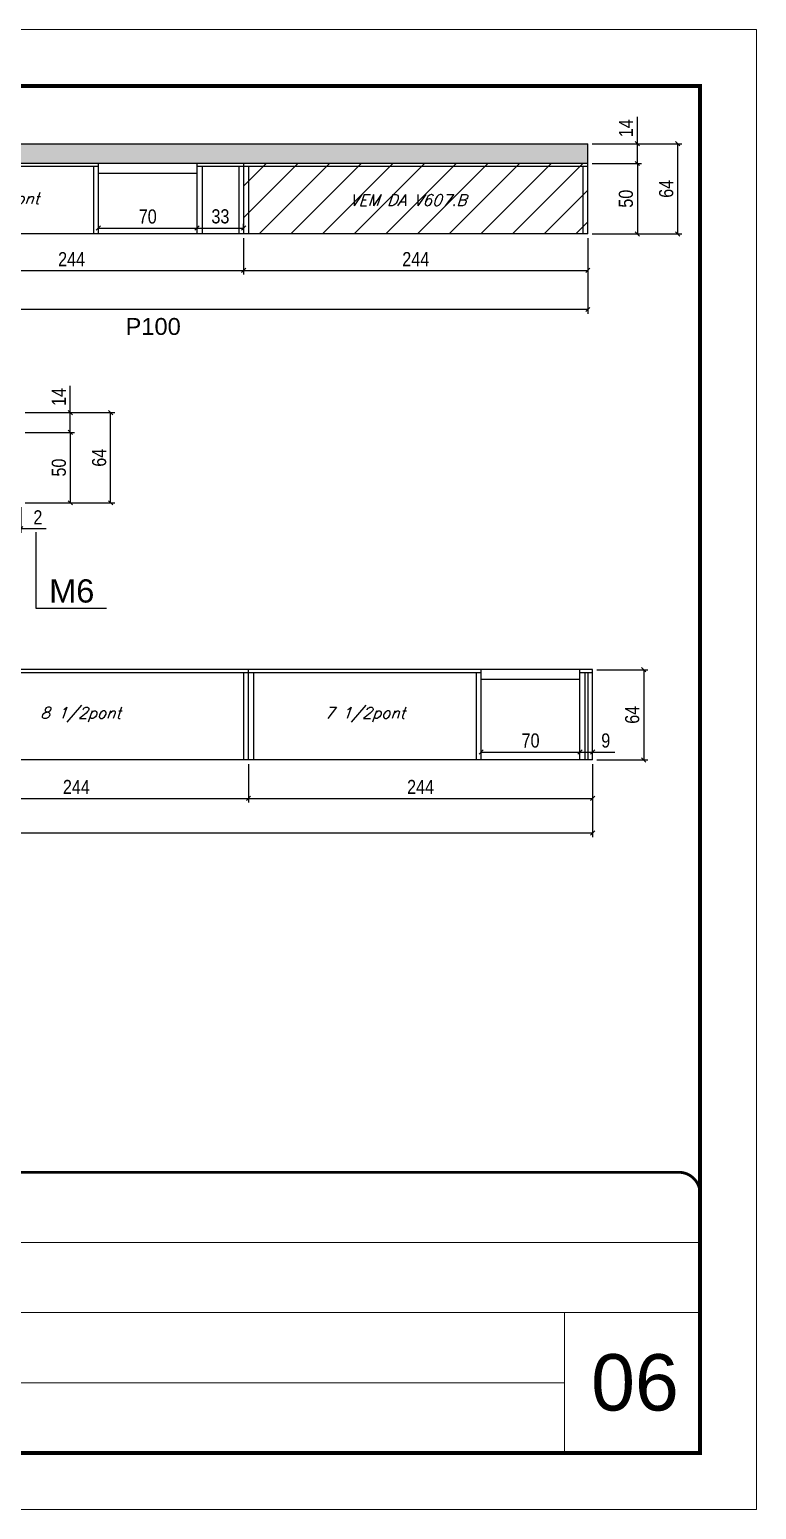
# Model space of a CAD drawing. Extents: x 3309 to 9590, y -2522 to 14608.
# Drawn here: x 5878 to 6393, y 12409 to 13459 of the extents above; entities that cross this region are included whole.
import ezdxf

# ---------------------------------------------------------------- set-up
doc = ezdxf.new("R2010")
doc.units = 0
doc.linetypes.add('CONTINUO', pattern=[0])
doc.linetypes.add('DASHED', pattern=[0.75, 0.5, -0.25])
for name, color, linetype in [('5', 5, 'Continuous'), ('COTA', 241, 'Continuous'), ('NOMENCLATURA', 7, 'Continuous'), ('Painéis', 200, 'Continuous'), ('SARR_2.2x7', 40, 'Continuous'), ('SARR_3.5x7', 81, 'Continuous'), ('texto', 7, 'Continuous')]:
    doc.layers.add(name, color=color, linetype=linetype)
for name, color, linetype, lineweight in [('CARIMBO', 255, 'Continuous', 9), ('Folhas', 255, 'Continuous', 9), ('Hachura', 251, 'Continuous', 9), ('SARRAFO DE PRESSAO', 251, 'DASHED', 9)]:
    doc.layers.add(name, color=color, linetype=linetype, lineweight=lineweight)
doc.styles.add('ARIAL', font='arial.ttf')
doc.styles.add('COTA TECNICA', font='techl___.ttf', dxfattribs={"height": 10})
doc.styles.add('Romans', font='romans.shx')
doc.styles.get("Standard").update_dxf_attribs({"font": 'arial.ttf'})
doc.dimstyles.new('PAINEL', dxfattribs={"dimtxt": 10, "dimasz": 3, "dimexe": 3, "dimexo": 3, "dimgap": 3, "dimtad": 1, "dimdec": 1, "dimzin": 12, "dimdsep": 46, "dimtxsty": 'COTA TECNICA', "dimblk1": 'OBLIQUE', "dimblk2": 'OBLIQUE', "dimsah": 1, "dimcen": 0.9, "dimclrd": 4, "dimclre": 4, "dimclrt": 240, "dimadec": 1, "dimazin": 3, "dimtfac": 1, "dimtdec": 1, "dimtmove": 0, "dimatfit": 3, "dimfxl": 1, "dimtolj": 1, "dimtzin": 12, "dimarcsym": 0})

# ---------------------------------------------------------------- blocks, each defined once
blk = doc.blocks.new('9999999999')
at = {"color": 30, "linetype": 'CONTINUO'}
for p, q in [((98564.6, 34379.6), (99584, 34379.6)), ((98564.6, 34329.8), (99488, 34329.8)), ((99584, 34329.8), (99488, 34329.8)), ((99488, 34329.8), (99488, 34230.2)), ((98564.6, 34280), (99488, 34280))]:
    blk.add_line(p, q, dxfattribs=at)
at = {"color": 30, "linetype": 'CONTINUO', "const_width": 2}
blk.add_lwpolyline([(99584, 34230.2), (99584, 34414.4, 0.414214), (99569, 34429.4), (98229, 34429.4, 0.414214), (98214, 34414.4), (98214, 34245.2, 0.414214), (98229, 34230.2), (99584, 34230.2)], format="xyb", dxfattribs=at)
at = {"layer": 'Folhas'}
blk.add_lwpolyline([(98139, 34190.2), (99624, 34190.2), (99624, 35240.2), (98139, 35240.2)], close=True, dxfattribs=at)
at = {"layer": 'Folhas', "color": 30, "const_width": 3}
blk.add_lwpolyline([(98214, 34230.2), (99584, 34230.2), (99584, 35200.2), (98214, 35200.2)], close=True, dxfattribs=at)
blk = doc.blocks.new('_Oblique')
at = {"color": 0, "linetype": 'ByBlock', "lineweight": -2}
blk.add_line((-0.5, -0.5), (0.5, 0.5), dxfattribs=at)
blk = doc.blocks.new('*D1446')
at = {"layer": 'COTA', "color": 4, "linetype": 'ByBlock', "lineweight": -2, "transparency": 16777216}
for p, q in [((5297.4, 13311.3), (5297.4, 13257.7)), ((6273.4, 13311.3), (6273.4, 13257.7)), ((6273.4, 13260.7), (5297.4, 13260.7))]:
    blk.add_line(p, q, dxfattribs=at)
at = {"layer": 'Defpoints', "color": 0, "linetype": 'ByBlock', "transparency": 16777216}
for p in [(5297.4, 13314.3), (6273.4, 13314.3), (5297.4, 13260.7)]:
    blk.add_point(p, dxfattribs=at)
at = {"layer": 'COTA', "color": 4, "linetype": 'ByBlock', "lineweight": -2, "transparency": 16777216, "xscale": 3, "yscale": 3, "zscale": 3, "rotation": 180}
blk.add_blockref('_Oblique', (5297.4, 13260.7), dxfattribs=at)
at = {"layer": 'COTA', "color": 4, "linetype": 'ByBlock', "lineweight": -2, "transparency": 16777216, "xscale": 3, "yscale": 3, "zscale": 3}
blk.add_blockref('_Oblique', (6273.4, 13260.7), dxfattribs=at)
at = {"layer": 'COTA', "color": 240, "linetype": 'ByBlock', "transparency": 16777216, "insert": (5785.4, 13268.8), "char_height": 10, "attachment_point": 5, "style": 'COTA TECNICA'}
blk.add_mtext('\\A1;976', dxfattribs=at)
blk = doc.blocks.new('*D1447')
at = {"layer": 'COTA', "color": 4, "lineweight": -2, "transparency": 16777216}
for p, q in [((5785.4, 13311.3), (5785.4, 13285.4)), ((6029.4, 13311.3), (6029.4, 13285.4)), ((5785.4, 13288.4), (6029.4, 13288.4))]:
    blk.add_line(p, q, dxfattribs=at)
at = {"layer": 'Defpoints', "color": 0, "transparency": 16777216}
for p in [(5785.4, 13314.3, 0), (6029.4, 13314.3, 0), (6029.4, 13288.4)]:
    blk.add_point(p, dxfattribs=at)
at = {"layer": 'COTA', "color": 4, "lineweight": -2, "transparency": 16777216, "xscale": 3, "yscale": 3, "zscale": 3, "rotation": 180}
blk.add_blockref('_Oblique', (5785.4, 13288.4), dxfattribs=at)
at = {"layer": 'COTA', "color": 4, "lineweight": -2, "transparency": 16777216, "xscale": 3, "yscale": 3, "zscale": 3}
blk.add_blockref('_Oblique', (6029.4, 13288.4), dxfattribs=at)
at = {"layer": 'COTA', "color": 240, "transparency": 16777216, "insert": (5907.4, 13296.4), "char_height": 10, "attachment_point": 5, "style": 'COTA TECNICA'}
blk.add_mtext('\\A1;244', dxfattribs=at)
blk = doc.blocks.new('*D1448')
at = {"layer": 'COTA', "color": 4, "lineweight": -2, "transparency": 16777216}
for p, q in [((6029.4, 13311.3), (6029.4, 13285.4)), ((6273.4, 13311.3), (6273.4, 13285.4)), ((6029.4, 13288.4), (6273.4, 13288.4))]:
    blk.add_line(p, q, dxfattribs=at)
at = {"layer": 'Defpoints', "color": 0, "transparency": 16777216}
for p in [(6029.4, 13314.3), (6273.4, 13314.3), (6273.4, 13288.4)]:
    blk.add_point(p, dxfattribs=at)
at = {"layer": 'COTA', "color": 4, "lineweight": -2, "transparency": 16777216, "xscale": 3, "yscale": 3, "zscale": 3, "rotation": 180}
blk.add_blockref('_Oblique', (6029.4, 13288.4), dxfattribs=at)
at = {"layer": 'COTA', "color": 4, "lineweight": -2, "transparency": 16777216, "xscale": 3, "yscale": 3, "zscale": 3}
blk.add_blockref('_Oblique', (6273.4, 13288.4), dxfattribs=at)
at = {"layer": 'COTA', "color": 240, "transparency": 16777216, "insert": (6151.4, 13296.4), "char_height": 10, "attachment_point": 5, "style": 'COTA TECNICA'}
blk.add_mtext('\\A1;244', dxfattribs=at)
blk = doc.blocks.new('*D1449')
at = {"layer": 'COTA', "color": 4, "lineweight": -2, "transparency": 16777216}
for p, q in [((5874.4, 13173.5), (5909.5, 13173.5)), ((5906.5, 13173.5), (5906.5, 13123.5)), ((5874.4, 13123.5), (5909.5, 13123.5))]:
    blk.add_line(p, q, dxfattribs=at)
at = {"layer": 'Defpoints', "color": 0, "transparency": 16777216}
for p in [(5871.4, 13173.5, 0), (5871.4, 13123.5, 0), (5906.5, 13123.5)]:
    blk.add_point(p, dxfattribs=at)
at = {"layer": 'COTA', "color": 4, "lineweight": -2, "transparency": 16777216, "xscale": 3, "yscale": 3, "zscale": 3}
for p, rotation in [((5906.5, 13173.5), 90), ((5906.5, 13123.5), 270)]:
    blk.add_blockref('_Oblique', p, dxfattribs=dict(at, rotation=rotation))
at = {"layer": 'COTA', "color": 240, "transparency": 16777216, "insert": (5898.4, 13148.5), "char_height": 10, "attachment_point": 5, "rotation": 90, "style": 'COTA TECNICA'}
blk.add_mtext('\\A1;50', dxfattribs=at)
blk = doc.blocks.new('*D1450')
at = {"layer": 'COTA', "color": 4, "lineweight": -2, "transparency": 16777216}
for p, q in [((5906.5, 13187.5), (5906.5, 13206.6)), ((5874.4, 13187.5), (5909.5, 13187.5)), ((5906.5, 13173.5), (5906.5, 13187.5)), ((5874.4, 13173.5), (5909.5, 13173.5))]:
    blk.add_line(p, q, dxfattribs=at)
at = {"layer": 'Defpoints', "color": 0, "transparency": 16777216}
for p in [(5871.4, 13187.5, 0), (5906.5, 13187.5), (5871.4, 13173.5, 0)]:
    blk.add_point(p, dxfattribs=at)
at = {"layer": 'COTA', "color": 4, "lineweight": -2, "transparency": 16777216, "xscale": 3, "yscale": 3, "zscale": 3}
for p, rotation in [((5906.5, 13187.5), 90), ((5906.5, 13173.5), 270)]:
    blk.add_blockref('_Oblique', p, dxfattribs=dict(at, rotation=rotation))
at = {"layer": 'COTA', "color": 240, "transparency": 16777216, "insert": (5898.4, 13198.6), "char_height": 10, "attachment_point": 5, "rotation": 90, "style": 'COTA TECNICA'}
blk.add_mtext('\\A1;14', dxfattribs=at)
blk = doc.blocks.new('*D1451')
at = {"layer": 'COTA', "color": 4, "lineweight": -2, "transparency": 16777216}
for p, q in [((5874.4, 13187.5), (5938.1, 13187.5)), ((5935.1, 13123.5), (5935.1, 13187.5)), ((5874.4, 13123.5), (5938.1, 13123.5))]:
    blk.add_line(p, q, dxfattribs=at)
at = {"layer": 'Defpoints', "color": 0, "transparency": 16777216}
for p in [(5871.4, 13187.5, 0), (5935.1, 13187.5), (5871.4, 13123.5, 0)]:
    blk.add_point(p, dxfattribs=at)
at = {"layer": 'COTA', "color": 4, "lineweight": -2, "transparency": 16777216, "xscale": 3, "yscale": 3, "zscale": 3}
for p, rotation in [((5935.1, 13187.5), 90), ((5935.1, 13123.5), 270)]:
    blk.add_blockref('_Oblique', p, dxfattribs=dict(at, rotation=rotation))
at = {"layer": 'COTA', "color": 240, "transparency": 16777216, "insert": (5927, 13155.5), "char_height": 10, "attachment_point": 5, "rotation": 90, "style": 'COTA TECNICA'}
blk.add_mtext('\\A1;64', dxfattribs=at)
blk = doc.blocks.new('*D1456')
at = {"layer": 'COTA', "color": 4, "lineweight": -2, "transparency": 16777216}
for p, q in [((5869.4, 13120.5), (5869.4, 13102.2)), ((5871.4, 13120.5), (5871.4, 13102.2)), ((5869.4, 13105.2), (5866.4, 13105.2)), ((5869.4, 13105.2), (5871.4, 13105.2)), ((5871.4, 13105.2), (5889.5, 13105.2))]:
    blk.add_line(p, q, dxfattribs=at)
at = {"layer": 'Defpoints', "color": 0, "transparency": 16777216}
for p in [(5869.4, 13123.5), (5871.4, 13123.5), (5871.4, 13105.2)]:
    blk.add_point(p, dxfattribs=at)
at = {"layer": 'COTA', "color": 4, "lineweight": -2, "transparency": 16777216, "xscale": 3, "yscale": 3, "zscale": 3}
blk.add_blockref('_Oblique', (5869.4, 13105.2), dxfattribs=at)
at = {"layer": 'COTA', "color": 4, "lineweight": -2, "transparency": 16777216, "xscale": 3, "yscale": 3, "zscale": 3, "rotation": 180}
blk.add_blockref('_Oblique', (5871.4, 13105.2), dxfattribs=at)
at = {"layer": 'COTA', "color": 240, "transparency": 16777216, "insert": (5883.5, 13113.2), "char_height": 10, "attachment_point": 5, "style": 'COTA TECNICA'}
blk.add_mtext('\\A1;2', dxfattribs=at)
blk = doc.blocks.new('*D1458')
at = {"layer": 'COTA', "color": 4, "lineweight": -2, "transparency": 16777216}
for p, q in [((5926.4, 13317.3), (5926.4, 13321.5)), ((5926.4, 13318.5), (5996.4, 13318.5)), ((5996.4, 13317.3), (5996.4, 13321.5))]:
    blk.add_line(p, q, dxfattribs=at)
at = {"layer": 'Defpoints', "color": 0, "transparency": 16777216}
for p in [(5926.4, 13314.3), (5996.4, 13318.5), (5996.4, 13314.3)]:
    blk.add_point(p, dxfattribs=at)
at = {"layer": 'COTA', "color": 4, "lineweight": -2, "transparency": 16777216, "xscale": 3, "yscale": 3, "zscale": 3, "rotation": 180}
blk.add_blockref('_Oblique', (5926.4, 13318.5), dxfattribs=at)
at = {"layer": 'COTA', "color": 4, "lineweight": -2, "transparency": 16777216, "xscale": 3, "yscale": 3, "zscale": 3}
blk.add_blockref('_Oblique', (5996.4, 13318.5), dxfattribs=at)
at = {"layer": 'COTA', "color": 240, "transparency": 16777216, "insert": (5961.4, 13326.6), "char_height": 10, "attachment_point": 5, "style": 'COTA TECNICA'}
blk.add_mtext('\\A1;70', dxfattribs=at)
blk = doc.blocks.new('*D1459')
at = {"layer": 'COTA', "color": 4, "lineweight": -2, "transparency": 16777216}
for p, q in [((5996.4, 13317.3), (5996.4, 13321.5)), ((5996.4, 13318.5), (6029.4, 13318.5)), ((6029.4, 13317.3), (6029.4, 13321.5))]:
    blk.add_line(p, q, dxfattribs=at)
at = {"layer": 'Defpoints', "color": 0, "transparency": 16777216}
for p in [(5996.4, 13314.3), (6029.4, 13318.5), (6029.4, 13314.3)]:
    blk.add_point(p, dxfattribs=at)
at = {"layer": 'COTA', "color": 4, "lineweight": -2, "transparency": 16777216, "xscale": 3, "yscale": 3, "zscale": 3, "rotation": 180}
blk.add_blockref('_Oblique', (5996.4, 13318.5), dxfattribs=at)
at = {"layer": 'COTA', "color": 4, "lineweight": -2, "transparency": 16777216, "xscale": 3, "yscale": 3, "zscale": 3}
blk.add_blockref('_Oblique', (6029.4, 13318.5), dxfattribs=at)
at = {"layer": 'COTA', "color": 240, "transparency": 16777216, "insert": (6012.9, 13326.7), "char_height": 10, "attachment_point": 5, "style": 'COTA TECNICA'}
blk.add_mtext('\\A1;33', dxfattribs=at)
blk = doc.blocks.new('*D1462')
at = {"layer": 'COTA', "color": 4, "lineweight": -2, "transparency": 16777216}
for p, q in [((6276.4, 13364.3), (6311.5, 13364.3)), ((6308.5, 13364.3), (6308.5, 13314.3)), ((6276.4, 13314.3), (6311.5, 13314.3))]:
    blk.add_line(p, q, dxfattribs=at)
at = {"layer": 'Defpoints', "color": 0, "transparency": 16777216}
for p in [(6273.4, 13364.3, 0), (6273.4, 13314.3, 0), (6308.5, 13314.3)]:
    blk.add_point(p, dxfattribs=at)
at = {"layer": 'COTA', "color": 4, "lineweight": -2, "transparency": 16777216, "xscale": 3, "yscale": 3, "zscale": 3}
for p, rotation in [((6308.5, 13364.3), 90), ((6308.5, 13314.3), 270)]:
    blk.add_blockref('_Oblique', p, dxfattribs=dict(at, rotation=rotation))
at = {"layer": 'COTA', "color": 240, "transparency": 16777216, "insert": (6300.4, 13339.3), "char_height": 10, "attachment_point": 5, "rotation": 90, "style": 'COTA TECNICA'}
blk.add_mtext('\\A1;50', dxfattribs=at)
blk = doc.blocks.new('*D1463')
at = {"layer": 'COTA', "color": 4, "lineweight": -2, "transparency": 16777216}
for p, q in [((6308.5, 13378.3), (6308.5, 13397.4)), ((6276.4, 13378.3), (6311.5, 13378.3)), ((6308.5, 13364.3), (6308.5, 13378.3)), ((6276.4, 13364.3), (6311.5, 13364.3))]:
    blk.add_line(p, q, dxfattribs=at)
at = {"layer": 'Defpoints', "color": 0, "transparency": 16777216}
for p in [(6273.4, 13378.3, 0), (6308.5, 13378.3), (6273.4, 13364.3, 0)]:
    blk.add_point(p, dxfattribs=at)
at = {"layer": 'COTA', "color": 4, "lineweight": -2, "transparency": 16777216, "xscale": 3, "yscale": 3, "zscale": 3}
for p, rotation in [((6308.5, 13378.3), 90), ((6308.5, 13364.3), 270)]:
    blk.add_blockref('_Oblique', p, dxfattribs=dict(at, rotation=rotation))
at = {"layer": 'COTA', "color": 240, "transparency": 16777216, "insert": (6300.4, 13389.3), "char_height": 10, "attachment_point": 5, "rotation": 90, "style": 'COTA TECNICA'}
blk.add_mtext('\\A1;14', dxfattribs=at)
blk = doc.blocks.new('*D1464')
at = {"layer": 'COTA', "color": 4, "lineweight": -2, "transparency": 16777216}
for p, q in [((6276.4, 13378.3), (6340.1, 13378.3)), ((6337.1, 13314.3), (6337.1, 13378.3)), ((6276.4, 13314.3), (6340.1, 13314.3))]:
    blk.add_line(p, q, dxfattribs=at)
at = {"layer": 'Defpoints', "color": 0, "transparency": 16777216}
for p in [(6273.4, 13378.3, 0), (6337.1, 13378.3), (6273.4, 13314.3, 0)]:
    blk.add_point(p, dxfattribs=at)
at = {"layer": 'COTA', "color": 4, "lineweight": -2, "transparency": 16777216, "xscale": 3, "yscale": 3, "zscale": 3}
for p, rotation in [((6337.1, 13378.3), 90), ((6337.1, 13314.3), 270)]:
    blk.add_blockref('_Oblique', p, dxfattribs=dict(at, rotation=rotation))
at = {"layer": 'COTA', "color": 240, "transparency": 16777216, "insert": (6329, 13346.3), "char_height": 10, "attachment_point": 5, "rotation": 90, "style": 'COTA TECNICA'}
blk.add_mtext('\\A1;64', dxfattribs=at)
blk = doc.blocks.new('*D1467')
at = {"layer": 'COTA', "color": 4, "linetype": 'ByBlock', "lineweight": -2, "transparency": 16777216}
for p, q in [((5056.8, 12938.1), (5056.8, 12886.2)), ((6276.8, 12938.1), (6276.8, 12886.2)), ((6276.8, 12889.2), (5056.8, 12889.2))]:
    blk.add_line(p, q, dxfattribs=at)
at = {"layer": 'Defpoints', "color": 0, "linetype": 'ByBlock', "transparency": 16777216}
for p in [(5056.8, 12941.1), (6276.8, 12941.1), (5056.8, 12889.2)]:
    blk.add_point(p, dxfattribs=at)
at = {"layer": 'COTA', "color": 4, "linetype": 'ByBlock', "lineweight": -2, "transparency": 16777216, "xscale": 3, "yscale": 3, "zscale": 3, "rotation": 180}
blk.add_blockref('_Oblique', (5056.8, 12889.2), dxfattribs=at)
at = {"layer": 'COTA', "color": 4, "linetype": 'ByBlock', "lineweight": -2, "transparency": 16777216, "xscale": 3, "yscale": 3, "zscale": 3}
blk.add_blockref('_Oblique', (6276.8, 12889.2), dxfattribs=at)
at = {"layer": 'COTA', "color": 240, "linetype": 'ByBlock', "transparency": 16777216, "insert": (5666.8, 12897.3), "char_height": 10, "attachment_point": 5, "style": 'COTA TECNICA'}
blk.add_mtext('\\A1;1220', dxfattribs=at)
blk = doc.blocks.new('*D1469')
at = {"layer": 'COTA', "color": 4, "lineweight": -2, "transparency": 16777216}
for p, q in [((5788.8, 12938.1), (5788.8, 12910.8)), ((6032.8, 12938.1), (6032.8, 12910.8)), ((5788.8, 12913.8), (6032.8, 12913.8))]:
    blk.add_line(p, q, dxfattribs=at)
at = {"layer": 'Defpoints', "color": 0, "transparency": 16777216}
for p in [(5788.8, 12941.1), (6032.8, 12941.1), (6032.8, 12913.8)]:
    blk.add_point(p, dxfattribs=at)
at = {"layer": 'COTA', "color": 4, "lineweight": -2, "transparency": 16777216, "xscale": 3, "yscale": 3, "zscale": 3, "rotation": 180}
blk.add_blockref('_Oblique', (5788.8, 12913.8), dxfattribs=at)
at = {"layer": 'COTA', "color": 4, "lineweight": -2, "transparency": 16777216, "xscale": 3, "yscale": 3, "zscale": 3}
blk.add_blockref('_Oblique', (6032.8, 12913.8), dxfattribs=at)
at = {"layer": 'COTA', "color": 240, "transparency": 16777216, "insert": (5910.8, 12921.9), "char_height": 10, "attachment_point": 5, "style": 'COTA TECNICA'}
blk.add_mtext('\\A1;244', dxfattribs=at)
blk = doc.blocks.new('*D1472')
at = {"layer": 'COTA', "color": 4, "lineweight": -2, "transparency": 16777216}
for p, q in [((6197.8, 12944.1), (6197.8, 12949.7)), ((6197.8, 12946.7), (6267.8, 12946.7)), ((6267.8, 12944.1), (6267.8, 12949.7))]:
    blk.add_line(p, q, dxfattribs=at)
at = {"layer": 'Defpoints', "color": 0, "transparency": 16777216}
for p in [(6267.8, 12946.7), (6197.8, 12941.1), (6267.8, 12941.1)]:
    blk.add_point(p, dxfattribs=at)
at = {"layer": 'COTA', "color": 4, "lineweight": -2, "transparency": 16777216, "xscale": 3, "yscale": 3, "zscale": 3, "rotation": 180}
blk.add_blockref('_Oblique', (6197.8, 12946.7), dxfattribs=at)
at = {"layer": 'COTA', "color": 4, "lineweight": -2, "transparency": 16777216, "xscale": 3, "yscale": 3, "zscale": 3}
blk.add_blockref('_Oblique', (6267.8, 12946.7), dxfattribs=at)
at = {"layer": 'COTA', "color": 240, "transparency": 16777216, "insert": (6232.8, 12954.8), "char_height": 10, "attachment_point": 5, "style": 'COTA TECNICA'}
blk.add_mtext('\\A1;70', dxfattribs=at)
blk = doc.blocks.new('*D1473')
at = {"layer": 'COTA', "color": 4, "lineweight": -2, "transparency": 16777216}
for p, q in [((6267.8, 12944.1), (6267.8, 12949.7)), ((6267.8, 12946.7), (6276.8, 12946.7)), ((6276.8, 12944.1), (6276.8, 12949.7)), ((6276.8, 12946.7), (6292.5, 12946.7))]:
    blk.add_line(p, q, dxfattribs=at)
at = {"layer": 'Defpoints', "color": 0, "transparency": 16777216}
for p in [(6276.8, 12946.7), (6267.8, 12941.1), (6276.8, 12941.1)]:
    blk.add_point(p, dxfattribs=at)
at = {"layer": 'COTA', "color": 4, "lineweight": -2, "transparency": 16777216, "xscale": 3, "yscale": 3, "zscale": 3, "rotation": 180}
blk.add_blockref('_Oblique', (6267.8, 12946.7), dxfattribs=at)
at = {"layer": 'COTA', "color": 4, "lineweight": -2, "transparency": 16777216, "xscale": 3, "yscale": 3, "zscale": 3}
blk.add_blockref('_Oblique', (6276.8, 12946.7), dxfattribs=at)
at = {"layer": 'COTA', "color": 240, "transparency": 16777216, "insert": (6286.1, 12954.8), "char_height": 10, "attachment_point": 5, "style": 'COTA TECNICA'}
blk.add_mtext('\\A1;9', dxfattribs=at)
blk = doc.blocks.new('*D1474')
at = {"layer": 'COTA', "color": 4, "lineweight": -2, "transparency": 16777216}
for p, q in [((6279.8, 13005.1), (6316, 13005.1)), ((6313, 13005.1), (6313, 12941.1)), ((6279.8, 12941.1), (6316, 12941.1))]:
    blk.add_line(p, q, dxfattribs=at)
at = {"layer": 'Defpoints', "color": 0, "transparency": 16777216}
for p in [(6276.8, 13005.1), (6276.8, 12941.1), (6313, 12941.1)]:
    blk.add_point(p, dxfattribs=at)
at = {"layer": 'COTA', "color": 4, "lineweight": -2, "transparency": 16777216, "xscale": 3, "yscale": 3, "zscale": 3}
for p, rotation in [((6313, 13005.1), 90), ((6313, 12941.1), 270)]:
    blk.add_blockref('_Oblique', p, dxfattribs=dict(at, rotation=rotation))
at = {"layer": 'COTA', "color": 240, "transparency": 16777216, "insert": (6304.9, 12973.1), "char_height": 10, "attachment_point": 5, "rotation": 90, "style": 'COTA TECNICA'}
blk.add_mtext('\\A1;64', dxfattribs=at)
blk = doc.blocks.new('*D1476')
at = {"layer": 'COTA', "color": 4, "lineweight": -2, "transparency": 16777216}
for p, q in [((6032.8, 12938.1), (6032.8, 12910.8)), ((6276.8, 12938.1), (6276.8, 12910.8)), ((6032.8, 12913.8), (6276.8, 12913.8))]:
    blk.add_line(p, q, dxfattribs=at)
at = {"layer": 'Defpoints', "color": 0, "transparency": 16777216}
for p in [(6032.8, 12941.1), (6276.8, 12941.1), (6276.8, 12913.8)]:
    blk.add_point(p, dxfattribs=at)
at = {"layer": 'COTA', "color": 4, "lineweight": -2, "transparency": 16777216, "xscale": 3, "yscale": 3, "zscale": 3, "rotation": 180}
blk.add_blockref('_Oblique', (6032.8, 12913.8), dxfattribs=at)
at = {"layer": 'COTA', "color": 4, "lineweight": -2, "transparency": 16777216, "xscale": 3, "yscale": 3, "zscale": 3}
blk.add_blockref('_Oblique', (6276.8, 12913.8), dxfattribs=at)
at = {"layer": 'COTA', "color": 240, "transparency": 16777216, "insert": (6154.8, 12921.9), "char_height": 10, "attachment_point": 5, "style": 'COTA TECNICA'}
blk.add_mtext('\\A1;244', dxfattribs=at)

msp = doc.modelspace()

# ---------------------------------------------------------------- hatches: boundary and pattern name
at = {"layer": 'COTA'}
h = msp.add_hatch(dxfattribs=at)
h.set_pattern_fill('AR-CONC', color=256, scale=0.03)
h.set_pattern_definition([(50, (-1629.3335, 102.283), (5.4655401, -0.4781726), [0.5715, -6.2865]), (355, (-1629.3335, 102.283), (-1.0573026, 5.7317054), [0.4572, -5.0292175]), (100.451445, (-1628.878, 102.243), (4.4082374, 5.2535326), [0.4857003, -5.3427073]), (46.1842, (-1629.3335, 103.807), (8.1323712, -1.2612698), [0.85725, -9.42975]), (96.63556, (-1628.656, 103.702), (7.122124, 7.4227837), [0.7285507, -8.0140682]), (351.18415, (-1629.3335, 103.807), (7.122124, 7.4227837), [0.685799, -7.543792]), (21, (-1628.5715, 103.426), (4.5484317, -3.067956), [0.5715, -6.2865]), (326, (-1628.5715, 103.426), (1.8540609, 5.525639), [0.4572, -5.0292]), (71.451445, (-1628.1925, 103.17), (6.4024926, 2.457683), [0.4857003, -5.3426981]), (37.5, (-1629.3335, 102.2828), (0.0926581, 2.53665117), [0, -4.96824, 0, -5.1054, 0, -5.04825]), (7.5, (-1629.3335, 102.2828), (2.00458988, 3.00541724), [0, -2.91084, 0, -4.85394, 0, -1.92405]), (327.5, (-1631.0328, 102.2828), (4.06771786, -0.17186232), [0, -1.905, 0, -5.9436, 0, -7.8867]), (317.5, (-1631.7948, 102.2828), (4.44387544, 0.7627947), [0, -2.4765, 0, -3.94716, 0, -5.6007])])
h.paths.add_polyline_path([(5297.41, 13378.29), (5297.41, 13364.29), (6273.41, 13364.29), (6273.41, 13378.29)])
at = {"layer": 'Hachura'}
h = msp.add_hatch(dxfattribs=at)
h.set_pattern_fill('ANSI31', color=256, scale=5)
h.paths.add_polyline_path([(5541.41, 13314.29), (5541.41, 13364.29), (5297.41, 13364.29), (5297.41, 13314.29)])
h.paths.add_polyline_path([(5785.41, 13314.29), (5785.41, 13364.29), (5541.41, 13364.29), (5541.41, 13314.29)])
h.paths.add_polyline_path([(6029.41, 13364.29), (6029.41, 13314.29), (6273.41, 13314.29), (6273.41, 13364.29)])
h.paths.add_polyline_path([(5785.41, 13123.49), (5785.41, 13173.49), (5541.41, 13173.49), (5541.41, 13123.49)])

# ---------------------------------------------------------------- linework, layer by layer
at = {"layer": 'COTA'}
for p in [(5297.41, 13378.29), (6273.41, 13364.29)]:
    msp.add_line(p, (6273.41, 13378.29), dxfattribs=at)
at = {"layer": 'NOMENCLATURA', "linetype": 'Continuous'}
for p, q in [((5882.42, 13048.53), (5882.42, 13102.71)), ((5932.06, 13048.53), (5882.42, 13048.53))]:
    msp.add_line(p, q, dxfattribs=at)
at = {"layer": 'Painéis', "linetype": 'ByBlock'}
for p, q in [((6273.41, 13364.29), (5297.41, 13364.29)), ((6029.41, 13314.29), (6029.41, 13364.29)), ((6273.41, 13314.29), (6273.41, 13364.29)), ((6273.41, 13314.29), (5297.41, 13314.29)), ((6276.8, 13005.15), (5056.8, 13005.15)), ((6032.8, 12941.15), (6032.8, 13005.15)), ((6276.8, 12941.15), (6276.8, 13005.15)), ((6276.8, 12941.15), (5056.8, 12941.15))]:
    msp.add_line(p, q, dxfattribs=at)
at = {"layer": 'SARR_2.2x7', "linetype": 'Continuous'}
for p, q in [((5926.41, 13362.09), (5785.41, 13362.09)), ((5996.41, 13357.29), (5926.41, 13357.29)), ((6029.41, 13362.09), (5996.41, 13362.09)), ((6273.41, 13362.09), (6029.41, 13362.09)), ((6032.8, 13002.95), (5794.8, 13002.95)), ((6197.8, 13002.95), (6032.8, 13002.95)), ((6276.8, 13002.95), (6267.8, 13002.95)), ((6267.8, 12998.15), (6197.8, 12998.15))]:
    msp.add_line(p, q, dxfattribs=at)
at = {"layer": 'SARR_3.5x7'}
for p, q in [((5922.91, 13362.09), (5922.91, 13314.29)), ((5926.41, 13314.29), (5926.41, 13364.29)), ((5996.41, 13314.29), (5996.41, 13364.29)), ((5999.91, 13362.09), (5999.91, 13314.29)), ((6025.91, 13362.09), (6025.91, 13314.29)), ((6032.91, 13362.09), (6032.91, 13314.29)), ((6269.91, 13362.09), (6269.91, 13314.29)), ((6029.3, 13002.95), (6029.3, 12941.15)), ((6036.3, 13002.95), (6036.3, 12941.15)), ((6194.3, 13002.95), (6194.3, 12941.15)), ((6197.8, 12941.15), (6197.8, 13005.15)), ((6267.8, 12941.15), (6267.8, 13005.15)), ((6271.3, 13002.95), (6271.3, 12941.15)), ((6273.3, 13002.95), (6273.3, 12941.15))]:
    msp.add_line(p, q, dxfattribs=at)

# ---------------------------------------------------------------- block references
at = {"layer": 'SARRAFO DE PRESSAO', "color": 6, "linetype": 'ByBlock'}
msp.add_blockref('9999999999', (-93231.11, -21780.92), dxfattribs=at)

# ---------------------------------------------------------------- texts
at = {"layer": '5', "linetype": 'Continuous'}
msp.add_text('P100', height=12, rotation=0.00004, dxfattribs=at).set_placement((5945.68, 13242.65))
at = {"layer": 'CARIMBO', "style": 'ARIAL'}
msp.add_text('06', height=40, dxfattribs=at).set_placement((6275.73, 12479.43))
at = {"layer": 'NOMENCLATURA', "linetype": 'Continuous'}
msp.add_text('M6', height=16.5, dxfattribs=at).set_placement((5891.52, 13052.73))
at = {"layer": 'texto', "color": 2, "char_height": 8, "attachment_point": 5, "style": 'Romans'}
for s, insert in [('{\\Q19;\\C256;6 1/2pont}', (5855.91, 13338.29)), ('{\\Q19;\\C256;VEM DA V607.B}', (6145.91, 13338.29)), ('{\\Q19;\\C256;8 1/2pont}', (5913.8, 12973.15)), ('{\\Q19;\\C256;7 1/2pont}', (6115.3, 12973.15))]:
    msp.add_mtext(s, dxfattribs=dict(at, insert=insert))

# ---------------------------------------------------------------- dimensions: what is measured, and where the dimension line sits
at = {"layer": 'COTA'}
for base, p1, p2, picture, middle in [((6308.49, 13378.29, 0), (6273.41, 13364.29), (6273.41, 13378.29), '*D1463', (6300.42, 13389.35, 0)), ((6337.07, 13378.29, 0), (6273.41, 13314.29), (6273.41, 13378.29), '*D1464', (6328.97, 13346.29, 0)), ((6308.49, 13314.29, 0), (6273.41, 13364.29), (6273.41, 13314.29), '*D1462', (6300.38, 13339.29, 0)), ((5906.49, 13187.49, 0), (5871.41, 13173.49), (5871.41, 13187.49), '*D1450', (5898.42, 13198.55, 0)), ((5935.07, 13187.49, 0), (5871.41, 13123.49), (5871.41, 13187.49), '*D1451', (5926.97, 13155.49, 0)), ((5906.49, 13123.49, 0), (5871.41, 13173.49), (5871.41, 13123.49), '*D1449', (5898.38, 13148.49, 0)), ((6312.97, 12941.15), (6276.8, 13005.15), (6276.8, 12941.15), '*D1474', (6304.87, 12973.15))]:
    dim = msp.add_linear_dim(base=base, p1=p1, p2=p2, angle=90, dimstyle='PAINEL', dxfattribs=at)
    dim.commit()
    dim.dimension.update_dxf_attribs({"geometry": picture, "text_midpoint": middle})
for base, p1, p2, picture, middle in [((5996.41, 13318.48), (5926.41, 13314.29), (5996.41, 13314.29), '*D1458', (5961.41, 13326.58)), ((6029.41, 13288.37, 0), (5785.41, 13314.29), (6029.41, 13314.29), '*D1447', (5907.41, 13296.45, 0)), ((6273.41, 13288.37), (6029.41, 13314.29), (6273.41, 13314.29), '*D1448', (6151.41, 13296.45)), ((5871.41, 13105.22), (5869.41, 13123.49), (5871.41, 13123.49), '*D1456', (5883.46, 13113.22)), ((6267.8, 12946.67), (6197.8, 12941.15), (6267.8, 12941.15), '*D1472', (6232.8, 12954.77)), ((6276.8, 12946.67), (6267.8, 12941.15), (6276.8, 12941.15), '*D1473', (6286.13, 12954.76)), ((6032.8, 12913.83), (5788.8, 12941.15), (6032.8, 12941.15), '*D1469', (5910.8, 12921.9)), ((6276.8, 12913.83), (6032.8, 12941.15), (6276.8, 12941.15), '*D1476', (6154.8, 12921.9))]:
    dim = msp.add_linear_dim(base=base, p1=p1, p2=p2, dimstyle='PAINEL', dxfattribs=at)
    dim.commit()
    dim.dimension.update_dxf_attribs({"geometry": picture, "text_midpoint": middle})
dim = msp.add_linear_dim(base=(6029.41, 13318.48), p1=(5996.41, 13314.29), p2=(6029.41, 13314.29), dimstyle='PAINEL', override={"dimtmove": 1}, dxfattribs=at)
dim.commit()
dim.dimension.update_dxf_attribs({"geometry": '*D1459', "text_midpoint": (6012.91, 13326.7)})
at = {"layer": 'COTA', "linetype": 'ByBlock'}
for base, p1, p2, picture, middle in [((5297.41, 13260.66), (6273.41, 13314.29), (5297.41, 13314.29), '*D1446', (5785.41, 13268.8)), ((5056.8, 12889.17), (6276.8, 12941.15), (5056.8, 12941.15), '*D1467', (5666.8, 12897.28))]:
    dim = msp.add_linear_dim(base=base, p1=p1, p2=p2, angle=180, dimstyle='PAINEL', dxfattribs=at)
    dim.commit()
    dim.dimension.update_dxf_attribs({"geometry": picture, "text_midpoint": middle})

doc.saveas('drawing.dxf')
